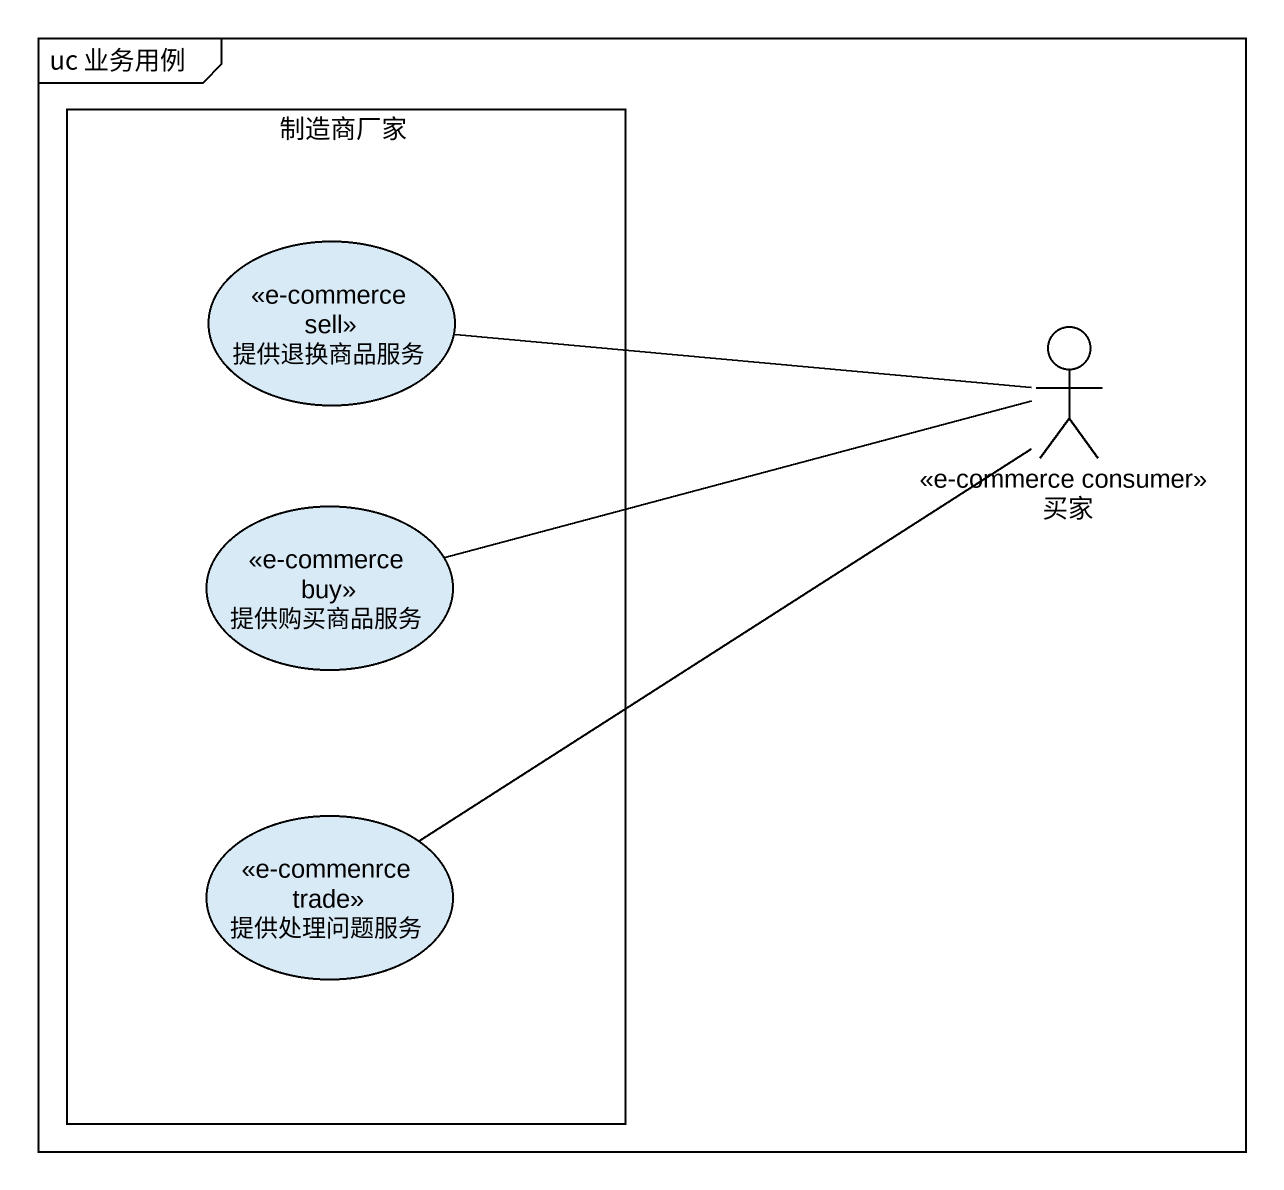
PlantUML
@startuml
mainframe uc 业务用例
rectangle 制造商厂家 {
  usecase 提供退换商品服务 <<e-commerce sell>>
  usecase 提供购买商品服务 <<e-commerce buy>>
  usecase 提供处理问题服务 <<e-commenrce trade>>
}
actor 买家 <<e-commerce consumer>>
买家 -left- 提供退换商品服务
买家 -left- 提供购买商品服务
提供处理问题服务 -up- 买家
@enduml
